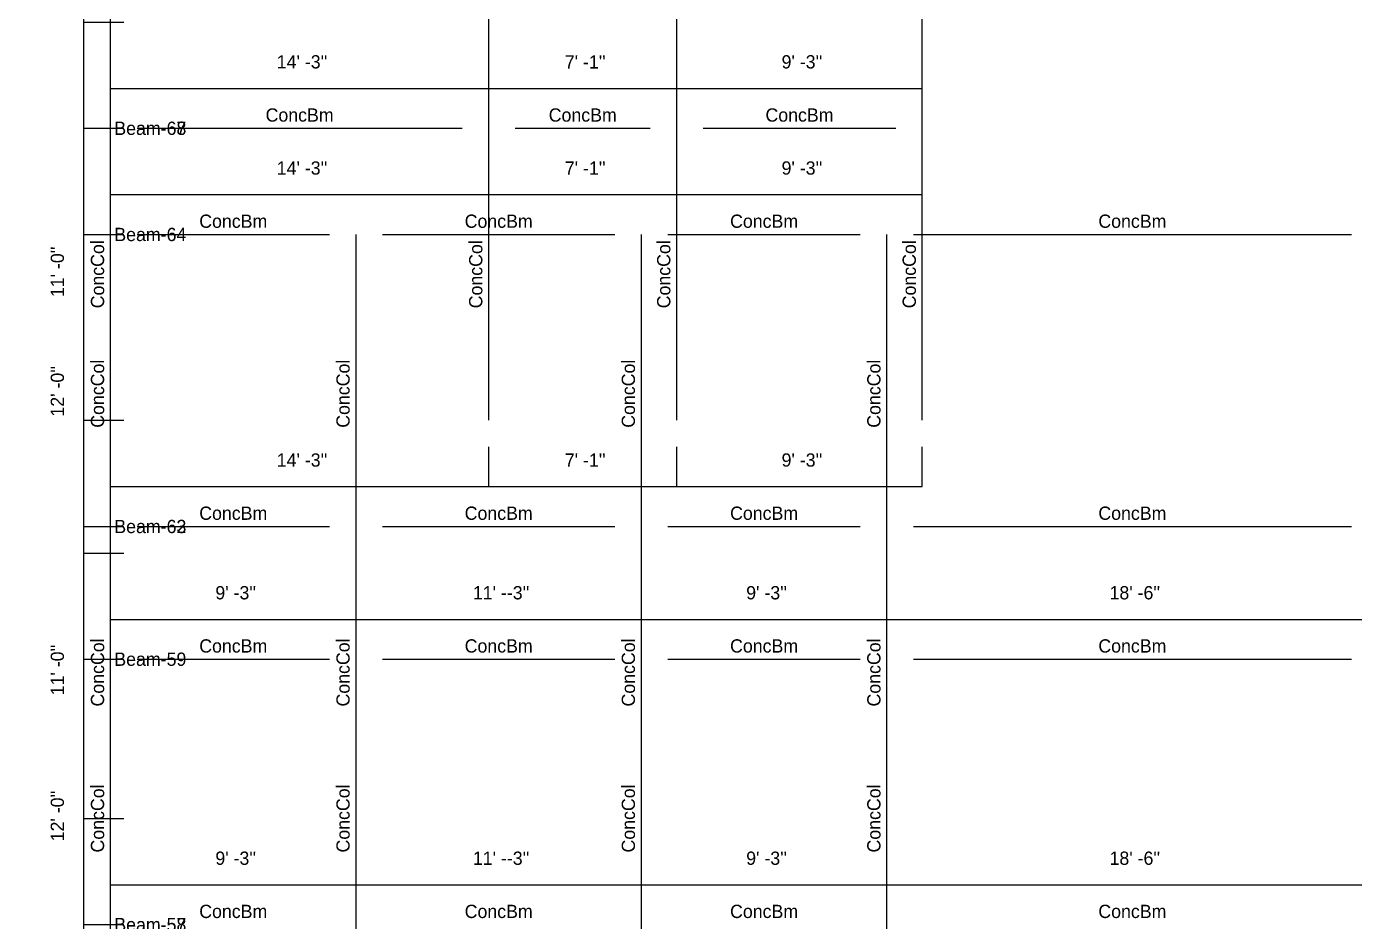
# Model space of a CAD drawing. Extents: x -38 to 2998, y -195 to 11529.
# Drawn here: x -38 to 562, y 1801 to 2206 of the extents above; entities that cross this region are included whole.
import ezdxf
from ezdxf.enums import TextEntityAlignment as Align

# ---------------------------------------------------------------- set-up
doc = ezdxf.new("R2010")
doc.units = 0
doc.header["$MEASUREMENT"] = 0
doc.layers.get('0').update_dxf_attribs({"linetype": 'CONTINUOUS'})
for name, color, linetype in [('CENTERLINES', 7, 'CONTINUOUS'), ('DIMENSIONS', 4, 'CONTINUOUS'), ('TEXT', 5, 'CONTINUOUS')]:
    doc.layers.add(name, color=color, linetype=linetype)
doc.dimstyles.get("Standard").update_dxf_attribs({"dimtxt": 0.18, "dimasz": 0.18, "dimexe": 0.18, "dimexo": 0.0625, "dimgap": 0.09, "dimtad": 0, "dimtih": 1, "dimtoh": 1, "dimdec": 4, "dimzin": 0, "dimtxsty": 'STANDARD', "dimcen": 0.09, "dimazin": 3, "dimtfac": 1, "dimtdec": 4, "dimtofl": 0, "dimtmove": 0, "dimatfit": 3, "dimtolj": 1, "dimtzin": 0})

# ---------------------------------------------------------------- blocks, each defined once
blk = doc.blocks.new('*D2075')
at = {"color": 1, "linetype": 'BYBLOCK'}
for points in [[(-8.29, 1916.29), (-7.23, 1915.23), (-16.77, 1924.77), (-15.71, 1923.71)], [(-8.29, 1772.29), (-7.23, 1771.23), (-16.77, 1780.77), (-15.71, 1779.71)]]:
    blk.add_solid(points, dxfattribs=at)
at = {"layer": 'DIMENSIONS', "color": 9, "linetype": 'BYBLOCK'}
for p, q in [((-12, 1920), (6, 1920)), ((-12, 1776), (6, 1776))]:
    blk.add_line(p, q, dxfattribs=at)
at = {"layer": 'DIMENSIONS', "color": 0, "linetype": 'BYBLOCK'}
blk.add_line((-12, 1776), (-12, 1920), dxfattribs=at)
at = {"layer": 'DIMENSIONS', "color": 0, "linetype": 'BYBLOCK', "insert": (-24, 1848), "char_height": 6, "attachment_point": 5, "rotation": 90}
blk.add_mtext("\\A1; 12' -0''", dxfattribs=at)
blk = doc.blocks.new('*D2076')
at = {"color": 1, "linetype": 'BYBLOCK'}
for points in [[(4.77, 1942.77), (3.71, 1941.71), (-3.71, 1934.29), (-4.77, 1933.23)], [(115.77, 1942.77), (114.71, 1941.71), (107.29, 1934.29), (106.23, 1933.23)]]:
    blk.add_solid(points, dxfattribs=at)
at = {"layer": 'DIMENSIONS', "color": 9, "linetype": 'BYBLOCK'}
for p, q in [((0, 1938), (0, 1956)), ((111, 1938), (111, 1956))]:
    blk.add_line(p, q, dxfattribs=at)
at = {"layer": 'DIMENSIONS', "color": 0, "linetype": 'BYBLOCK'}
blk.add_line((0, 1938), (111, 1938), dxfattribs=at)
at = {"layer": 'DIMENSIONS', "color": 0, "linetype": 'BYBLOCK', "insert": (55.5, 1950), "char_height": 6, "attachment_point": 5}
blk.add_mtext("\\A1; 9' -3''", dxfattribs=at)
blk = doc.blocks.new('*D2077')
at = {"color": 1, "linetype": 'BYBLOCK'}
for points in [[(115.77, 1942.77), (114.71, 1941.71), (107.29, 1934.29), (106.23, 1933.23)], [(244.77, 1942.77), (243.71, 1941.71), (236.29, 1934.29), (235.23, 1933.23)]]:
    blk.add_solid(points, dxfattribs=at)
at = {"layer": 'DIMENSIONS', "color": 9, "linetype": 'BYBLOCK'}
for p, q in [((111, 1938), (111, 1956)), ((240, 1938), (240, 1956))]:
    blk.add_line(p, q, dxfattribs=at)
at = {"layer": 'DIMENSIONS', "color": 0, "linetype": 'BYBLOCK'}
blk.add_line((111, 1938), (240, 1938), dxfattribs=at)
at = {"layer": 'DIMENSIONS', "color": 0, "linetype": 'BYBLOCK', "insert": (175.5, 1950), "char_height": 6, "attachment_point": 5}
blk.add_mtext("\\A1; 11' --3''", dxfattribs=at)
blk = doc.blocks.new('*D2078')
at = {"color": 1, "linetype": 'BYBLOCK'}
for points in [[(244.77, 1942.77), (243.71, 1941.71), (236.29, 1934.29), (235.23, 1933.23)], [(355.77, 1942.77), (354.71, 1941.71), (347.29, 1934.29), (346.23, 1933.23)]]:
    blk.add_solid(points, dxfattribs=at)
at = {"layer": 'DIMENSIONS', "color": 9, "linetype": 'BYBLOCK'}
for p, q in [((240, 1938), (240, 1956)), ((351, 1938), (351, 1956))]:
    blk.add_line(p, q, dxfattribs=at)
at = {"layer": 'DIMENSIONS', "color": 0, "linetype": 'BYBLOCK'}
blk.add_line((240, 1938), (351, 1938), dxfattribs=at)
at = {"layer": 'DIMENSIONS', "color": 0, "linetype": 'BYBLOCK', "insert": (295.5, 1950), "char_height": 6, "attachment_point": 5}
blk.add_mtext("\\A1; 9' -3''", dxfattribs=at)
blk = doc.blocks.new('*D2079')
at = {"color": 1, "linetype": 'BYBLOCK'}
for points in [[(355.77, 1942.77), (354.71, 1941.71), (347.29, 1934.29), (346.23, 1933.23)], [(577.77, 1942.77), (576.71, 1941.71), (569.29, 1934.29), (568.23, 1933.23)]]:
    blk.add_solid(points, dxfattribs=at)
at = {"layer": 'DIMENSIONS', "color": 9, "linetype": 'BYBLOCK'}
for p, q in [((351, 1938), (351, 1956)), ((573, 1938), (573, 1956))]:
    blk.add_line(p, q, dxfattribs=at)
at = {"layer": 'DIMENSIONS', "color": 0, "linetype": 'BYBLOCK'}
blk.add_line((351, 1938), (573, 1938), dxfattribs=at)
at = {"layer": 'DIMENSIONS', "color": 0, "linetype": 'BYBLOCK', "insert": (462, 1950), "char_height": 6, "attachment_point": 5}
blk.add_mtext("\\A1; 18' -6''", dxfattribs=at)
blk = doc.blocks.new('*D2091')
at = {"color": 1, "linetype": 'BYBLOCK'}
for points in [[(-8.29, 2108.29), (-7.23, 2107.23), (-16.77, 2116.77), (-15.71, 2115.71)], [(-8.29, 1964.29), (-7.23, 1963.23), (-16.77, 1972.77), (-15.71, 1971.71)]]:
    blk.add_solid(points, dxfattribs=at)
at = {"layer": 'DIMENSIONS', "color": 9, "linetype": 'BYBLOCK'}
for p, q in [((-12, 2112), (6, 2112)), ((-12, 1968), (6, 1968))]:
    blk.add_line(p, q, dxfattribs=at)
at = {"layer": 'DIMENSIONS', "color": 0, "linetype": 'BYBLOCK'}
blk.add_line((-12, 1968), (-12, 2112), dxfattribs=at)
at = {"layer": 'DIMENSIONS', "color": 0, "linetype": 'BYBLOCK', "insert": (-24, 2040), "char_height": 6, "attachment_point": 5, "rotation": 90}
blk.add_mtext("\\A1; 12' -0''", dxfattribs=at)
blk = doc.blocks.new('*D2092')
at = {"color": 1, "linetype": 'BYBLOCK'}
for points in [[(4.77, 2134.77), (3.71, 2133.71), (-3.71, 2126.29), (-4.77, 2125.23)], [(175.77, 2134.77), (174.71, 2133.71), (167.29, 2126.29), (166.23, 2125.23)]]:
    blk.add_solid(points, dxfattribs=at)
at = {"layer": 'DIMENSIONS', "color": 9, "linetype": 'BYBLOCK'}
for p, q in [((0, 2130), (0, 2148)), ((171, 2130), (171, 2148))]:
    blk.add_line(p, q, dxfattribs=at)
at = {"layer": 'DIMENSIONS', "color": 0, "linetype": 'BYBLOCK'}
blk.add_line((0, 2130), (171, 2130), dxfattribs=at)
at = {"layer": 'DIMENSIONS', "color": 0, "linetype": 'BYBLOCK', "insert": (85.5, 2142), "char_height": 6, "attachment_point": 5}
blk.add_mtext("\\A1; 14' -3''", dxfattribs=at)
blk = doc.blocks.new('*D2093')
at = {"color": 1, "linetype": 'BYBLOCK'}
for points in [[(175.77, 2134.77), (174.71, 2133.71), (167.29, 2126.29), (166.23, 2125.23)], [(260.77, 2134.77), (259.71, 2133.71), (252.28, 2126.29), (251.22, 2125.23)]]:
    blk.add_solid(points, dxfattribs=at)
at = {"layer": 'DIMENSIONS', "color": 9, "linetype": 'BYBLOCK'}
for p, q in [((171, 2130), (171, 2148)), ((256, 2130), (256, 2148))]:
    blk.add_line(p, q, dxfattribs=at)
at = {"layer": 'DIMENSIONS', "color": 0, "linetype": 'BYBLOCK'}
blk.add_line((171, 2130), (256, 2130), dxfattribs=at)
at = {"layer": 'DIMENSIONS', "color": 0, "linetype": 'BYBLOCK', "insert": (213.5, 2142), "char_height": 6, "attachment_point": 5}
blk.add_mtext("\\A1; 7' -1''", dxfattribs=at)
blk = doc.blocks.new('*D2094')
at = {"color": 1, "linetype": 'BYBLOCK'}
for points in [[(260.77, 2134.77), (259.71, 2133.71), (252.28, 2126.29), (251.22, 2125.23)], [(371.77, 2134.77), (370.71, 2133.71), (363.28, 2126.29), (362.22, 2125.23)]]:
    blk.add_solid(points, dxfattribs=at)
at = {"layer": 'DIMENSIONS', "color": 9, "linetype": 'BYBLOCK'}
for p, q in [((256, 2130), (256, 2148)), ((367, 2130), (367, 2148))]:
    blk.add_line(p, q, dxfattribs=at)
at = {"layer": 'DIMENSIONS', "color": 0, "linetype": 'BYBLOCK'}
blk.add_line((256, 2130), (367, 2130), dxfattribs=at)
at = {"layer": 'DIMENSIONS', "color": 0, "linetype": 'BYBLOCK', "insert": (311.5, 2142), "char_height": 6, "attachment_point": 5}
blk.add_mtext("\\A1; 9' -3''", dxfattribs=at)
blk = doc.blocks.new('*D2095')
at = {"color": 1, "linetype": 'BYBLOCK'}
for points in [[(-8.29, 2300.29), (-7.23, 2299.23), (-16.77, 2308.77), (-15.71, 2307.71)], [(-8.29, 2156.29), (-7.23, 2155.23), (-16.77, 2164.77), (-15.71, 2163.71)]]:
    blk.add_solid(points, dxfattribs=at)
at = {"layer": 'DIMENSIONS', "color": 9, "linetype": 'BYBLOCK'}
for p, q in [((-12, 2304), (6, 2304)), ((-12, 2160), (6, 2160))]:
    blk.add_line(p, q, dxfattribs=at)
at = {"layer": 'DIMENSIONS', "color": 0, "linetype": 'BYBLOCK'}
blk.add_line((-12, 2160), (-12, 2304), dxfattribs=at)
at = {"layer": 'DIMENSIONS', "color": 0, "linetype": 'BYBLOCK', "insert": (-24, 2232), "char_height": 6, "attachment_point": 5, "rotation": 90}
blk.add_mtext("\\A1; 12' -0''", dxfattribs=at)
blk = doc.blocks.new('*D2545')
at = {"color": 1, "linetype": 'BYBLOCK'}
for points in [[(-8.29, 1796.29), (-7.23, 1795.23), (-16.77, 1804.77), (-15.71, 1803.71)], [(-8.29, 1664.29), (-7.23, 1663.23), (-16.77, 1672.77), (-15.71, 1671.71)]]:
    blk.add_solid(points, dxfattribs=at)
at = {"layer": 'DIMENSIONS', "color": 9, "linetype": 'BYBLOCK'}
for p, q in [((-12, 1800), (6, 1800)), ((-12, 1668), (6, 1668))]:
    blk.add_line(p, q, dxfattribs=at)
at = {"layer": 'DIMENSIONS', "color": 0, "linetype": 'BYBLOCK'}
blk.add_line((-12, 1668), (-12, 1800), dxfattribs=at)
at = {"layer": 'DIMENSIONS', "color": 0, "linetype": 'BYBLOCK', "insert": (-24, 1734), "char_height": 6, "attachment_point": 5, "rotation": 90}
blk.add_mtext("\\A1; 11' -0''", dxfattribs=at)
blk = doc.blocks.new('*D2546')
at = {"color": 1, "linetype": 'BYBLOCK'}
for points in [[(4.77, 1822.77), (3.71, 1821.71), (-3.71, 1814.29), (-4.77, 1813.23)], [(115.77, 1822.77), (114.71, 1821.71), (107.29, 1814.29), (106.23, 1813.23)]]:
    blk.add_solid(points, dxfattribs=at)
at = {"layer": 'DIMENSIONS', "color": 9, "linetype": 'BYBLOCK'}
for p, q in [((0, 1818), (0, 1836)), ((111, 1818), (111, 1836))]:
    blk.add_line(p, q, dxfattribs=at)
at = {"layer": 'DIMENSIONS', "color": 0, "linetype": 'BYBLOCK'}
blk.add_line((0, 1818), (111, 1818), dxfattribs=at)
at = {"layer": 'DIMENSIONS', "color": 0, "linetype": 'BYBLOCK', "insert": (55.5, 1830), "char_height": 6, "attachment_point": 5}
blk.add_mtext("\\A1; 9' -3''", dxfattribs=at)
blk = doc.blocks.new('*D2547')
at = {"color": 1, "linetype": 'BYBLOCK'}
for points in [[(115.77, 1822.77), (114.71, 1821.71), (107.29, 1814.29), (106.23, 1813.23)], [(244.77, 1822.77), (243.71, 1821.71), (236.29, 1814.29), (235.23, 1813.23)]]:
    blk.add_solid(points, dxfattribs=at)
at = {"layer": 'DIMENSIONS', "color": 9, "linetype": 'BYBLOCK'}
for p, q in [((111, 1818), (111, 1836)), ((240, 1818), (240, 1836))]:
    blk.add_line(p, q, dxfattribs=at)
at = {"layer": 'DIMENSIONS', "color": 0, "linetype": 'BYBLOCK'}
blk.add_line((111, 1818), (240, 1818), dxfattribs=at)
at = {"layer": 'DIMENSIONS', "color": 0, "linetype": 'BYBLOCK', "insert": (175.5, 1830), "char_height": 6, "attachment_point": 5}
blk.add_mtext("\\A1; 11' --3''", dxfattribs=at)
blk = doc.blocks.new('*D2548')
at = {"color": 1, "linetype": 'BYBLOCK'}
for points in [[(244.77, 1822.77), (243.71, 1821.71), (236.29, 1814.29), (235.23, 1813.23)], [(355.77, 1822.77), (354.71, 1821.71), (347.29, 1814.29), (346.23, 1813.23)]]:
    blk.add_solid(points, dxfattribs=at)
at = {"layer": 'DIMENSIONS', "color": 9, "linetype": 'BYBLOCK'}
for p, q in [((240, 1818), (240, 1836)), ((351, 1818), (351, 1836))]:
    blk.add_line(p, q, dxfattribs=at)
at = {"layer": 'DIMENSIONS', "color": 0, "linetype": 'BYBLOCK'}
blk.add_line((240, 1818), (351, 1818), dxfattribs=at)
at = {"layer": 'DIMENSIONS', "color": 0, "linetype": 'BYBLOCK', "insert": (295.5, 1830), "char_height": 6, "attachment_point": 5}
blk.add_mtext("\\A1; 9' -3''", dxfattribs=at)
blk = doc.blocks.new('*D2549')
at = {"color": 1, "linetype": 'BYBLOCK'}
for points in [[(355.77, 1822.77), (354.71, 1821.71), (347.29, 1814.29), (346.23, 1813.23)], [(577.77, 1822.77), (576.71, 1821.71), (569.29, 1814.29), (568.23, 1813.23)]]:
    blk.add_solid(points, dxfattribs=at)
at = {"layer": 'DIMENSIONS', "color": 9, "linetype": 'BYBLOCK'}
for p, q in [((351, 1818), (351, 1836)), ((573, 1818), (573, 1836))]:
    blk.add_line(p, q, dxfattribs=at)
at = {"layer": 'DIMENSIONS', "color": 0, "linetype": 'BYBLOCK'}
blk.add_line((351, 1818), (573, 1818), dxfattribs=at)
at = {"layer": 'DIMENSIONS', "color": 0, "linetype": 'BYBLOCK', "insert": (462, 1830), "char_height": 6, "attachment_point": 5}
blk.add_mtext("\\A1; 18' -6''", dxfattribs=at)
blk = doc.blocks.new('*D2561')
at = {"color": 1, "linetype": 'BYBLOCK'}
for points in [[(-8.29, 1976.29), (-7.23, 1975.23), (-16.77, 1984.77), (-15.71, 1983.71)], [(-8.29, 1844.29), (-7.23, 1843.23), (-16.77, 1852.77), (-15.71, 1851.71)]]:
    blk.add_solid(points, dxfattribs=at)
at = {"layer": 'DIMENSIONS', "color": 9, "linetype": 'BYBLOCK'}
for p, q in [((-12, 1980), (6, 1980)), ((-12, 1848), (6, 1848))]:
    blk.add_line(p, q, dxfattribs=at)
at = {"layer": 'DIMENSIONS', "color": 0, "linetype": 'BYBLOCK'}
blk.add_line((-12, 1848), (-12, 1980), dxfattribs=at)
at = {"layer": 'DIMENSIONS', "color": 0, "linetype": 'BYBLOCK', "insert": (-24, 1914), "char_height": 6, "attachment_point": 5, "rotation": 90}
blk.add_mtext("\\A1; 11' -0''", dxfattribs=at)
blk = doc.blocks.new('*D2562')
at = {"color": 1, "linetype": 'BYBLOCK'}
for points in [[(4.77, 2002.77), (3.71, 2001.71), (-3.71, 1994.29), (-4.77, 1993.23)], [(175.77, 2002.77), (174.71, 2001.71), (167.29, 1994.29), (166.23, 1993.23)]]:
    blk.add_solid(points, dxfattribs=at)
at = {"layer": 'DIMENSIONS', "color": 9, "linetype": 'BYBLOCK'}
for p, q in [((0, 1998), (0, 2016)), ((171, 1998), (171, 2016))]:
    blk.add_line(p, q, dxfattribs=at)
at = {"layer": 'DIMENSIONS', "color": 0, "linetype": 'BYBLOCK'}
blk.add_line((0, 1998), (171, 1998), dxfattribs=at)
at = {"layer": 'DIMENSIONS', "color": 0, "linetype": 'BYBLOCK', "insert": (85.5, 2010), "char_height": 6, "attachment_point": 5}
blk.add_mtext("\\A1; 14' -3''", dxfattribs=at)
blk = doc.blocks.new('*D2563')
at = {"color": 1, "linetype": 'BYBLOCK'}
for points in [[(175.77, 2002.77), (174.71, 2001.71), (167.29, 1994.29), (166.23, 1993.23)], [(260.77, 2002.77), (259.71, 2001.71), (252.28, 1994.29), (251.22, 1993.23)]]:
    blk.add_solid(points, dxfattribs=at)
at = {"layer": 'DIMENSIONS', "color": 9, "linetype": 'BYBLOCK'}
for p, q in [((171, 1998), (171, 2016)), ((256, 1998), (256, 2016))]:
    blk.add_line(p, q, dxfattribs=at)
at = {"layer": 'DIMENSIONS', "color": 0, "linetype": 'BYBLOCK'}
blk.add_line((171, 1998), (256, 1998), dxfattribs=at)
at = {"layer": 'DIMENSIONS', "color": 0, "linetype": 'BYBLOCK', "insert": (213.5, 2010), "char_height": 6, "attachment_point": 5}
blk.add_mtext("\\A1; 7' -1''", dxfattribs=at)
blk = doc.blocks.new('*D2564')
at = {"color": 1, "linetype": 'BYBLOCK'}
for points in [[(260.77, 2002.77), (259.71, 2001.71), (252.28, 1994.29), (251.22, 1993.23)], [(371.77, 2002.77), (370.71, 2001.71), (363.28, 1994.29), (362.22, 1993.23)]]:
    blk.add_solid(points, dxfattribs=at)
at = {"layer": 'DIMENSIONS', "color": 9, "linetype": 'BYBLOCK'}
for p, q in [((256, 1998), (256, 2016)), ((367, 1998), (367, 2016))]:
    blk.add_line(p, q, dxfattribs=at)
at = {"layer": 'DIMENSIONS', "color": 0, "linetype": 'BYBLOCK'}
blk.add_line((256, 1998), (367, 1998), dxfattribs=at)
at = {"layer": 'DIMENSIONS', "color": 0, "linetype": 'BYBLOCK', "insert": (311.5, 2010), "char_height": 6, "attachment_point": 5}
blk.add_mtext("\\A1; 9' -3''", dxfattribs=at)
blk = doc.blocks.new('*D2565')
at = {"color": 1, "linetype": 'BYBLOCK'}
for points in [[(-8.29, 2156.29), (-7.23, 2155.23), (-16.77, 2164.77), (-15.71, 2163.71)], [(-8.29, 2024.29), (-7.23, 2023.23), (-16.77, 2032.77), (-15.71, 2031.71)]]:
    blk.add_solid(points, dxfattribs=at)
at = {"layer": 'DIMENSIONS', "color": 9, "linetype": 'BYBLOCK'}
for p, q in [((-12, 2160), (6, 2160)), ((-12, 2028), (6, 2028))]:
    blk.add_line(p, q, dxfattribs=at)
at = {"layer": 'DIMENSIONS', "color": 0, "linetype": 'BYBLOCK'}
blk.add_line((-12, 2028), (-12, 2160), dxfattribs=at)
at = {"layer": 'DIMENSIONS', "color": 0, "linetype": 'BYBLOCK', "insert": (-24, 2094), "char_height": 6, "attachment_point": 5, "rotation": 90}
blk.add_mtext("\\A1; 11' -0''", dxfattribs=at)
blk = doc.blocks.new('*D2566')
at = {"color": 1, "linetype": 'BYBLOCK'}
for points in [[(4.77, 2182.77), (3.71, 2181.71), (-3.71, 2174.29), (-4.77, 2173.23)], [(175.77, 2182.77), (174.71, 2181.71), (167.29, 2174.29), (166.23, 2173.23)]]:
    blk.add_solid(points, dxfattribs=at)
at = {"layer": 'DIMENSIONS', "color": 9, "linetype": 'BYBLOCK'}
for p, q in [((0, 2178), (0, 2196)), ((171, 2178), (171, 2196))]:
    blk.add_line(p, q, dxfattribs=at)
at = {"layer": 'DIMENSIONS', "color": 0, "linetype": 'BYBLOCK'}
blk.add_line((0, 2178), (171, 2178), dxfattribs=at)
at = {"layer": 'DIMENSIONS', "color": 0, "linetype": 'BYBLOCK', "insert": (85.5, 2190), "char_height": 6, "attachment_point": 5}
blk.add_mtext("\\A1; 14' -3''", dxfattribs=at)
blk = doc.blocks.new('*D2567')
at = {"color": 1, "linetype": 'BYBLOCK'}
for points in [[(175.77, 2182.77), (174.71, 2181.71), (167.29, 2174.29), (166.23, 2173.23)], [(260.77, 2182.77), (259.71, 2181.71), (252.28, 2174.29), (251.22, 2173.23)]]:
    blk.add_solid(points, dxfattribs=at)
at = {"layer": 'DIMENSIONS', "color": 9, "linetype": 'BYBLOCK'}
for p, q in [((171, 2178), (171, 2196)), ((256, 2178), (256, 2196))]:
    blk.add_line(p, q, dxfattribs=at)
at = {"layer": 'DIMENSIONS', "color": 0, "linetype": 'BYBLOCK'}
blk.add_line((171, 2178), (256, 2178), dxfattribs=at)
at = {"layer": 'DIMENSIONS', "color": 0, "linetype": 'BYBLOCK', "insert": (213.5, 2190), "char_height": 6, "attachment_point": 5}
blk.add_mtext("\\A1; 7' -1''", dxfattribs=at)
blk = doc.blocks.new('*D2568')
at = {"color": 1, "linetype": 'BYBLOCK'}
for points in [[(260.77, 2182.77), (259.71, 2181.71), (252.28, 2174.29), (251.22, 2173.23)], [(371.77, 2182.77), (370.71, 2181.71), (363.28, 2174.29), (362.22, 2173.23)]]:
    blk.add_solid(points, dxfattribs=at)
at = {"layer": 'DIMENSIONS', "color": 9, "linetype": 'BYBLOCK'}
for p, q in [((256, 2178), (256, 2196)), ((367, 2178), (367, 2196))]:
    blk.add_line(p, q, dxfattribs=at)
at = {"layer": 'DIMENSIONS', "color": 0, "linetype": 'BYBLOCK'}
blk.add_line((256, 2178), (367, 2178), dxfattribs=at)
at = {"layer": 'DIMENSIONS', "color": 0, "linetype": 'BYBLOCK', "insert": (311.5, 2190), "char_height": 6, "attachment_point": 5}
blk.add_mtext("\\A1; 9' -3''", dxfattribs=at)
blk = doc.blocks.new('*D2569')
at = {"color": 1, "linetype": 'BYBLOCK'}
for points in [[(-8.29, 2336.29), (-7.23, 2335.23), (-16.77, 2344.77), (-15.71, 2343.71)], [(-8.29, 2204.29), (-7.23, 2203.23), (-16.77, 2212.77), (-15.71, 2211.71)]]:
    blk.add_solid(points, dxfattribs=at)
at = {"layer": 'DIMENSIONS', "color": 9, "linetype": 'BYBLOCK'}
for p, q in [((-12, 2340), (6, 2340)), ((-12, 2208), (6, 2208))]:
    blk.add_line(p, q, dxfattribs=at)
at = {"layer": 'DIMENSIONS', "color": 0, "linetype": 'BYBLOCK'}
blk.add_line((-12, 2208), (-12, 2340), dxfattribs=at)
at = {"layer": 'DIMENSIONS', "color": 0, "linetype": 'BYBLOCK', "insert": (-24, 2274), "char_height": 6, "attachment_point": 5, "rotation": 90}
blk.add_mtext("\\A1; 11' -0''", dxfattribs=at)
blk = doc.blocks.new('*D3015')
at = {"color": 1, "linetype": 'BYBLOCK'}
for points in [[(-8.29, 1796.29), (-7.23, 1795.23), (-16.77, 1804.77), (-15.71, 1803.71)], [(-8.29, 1664.29), (-7.23, 1663.23), (-16.77, 1672.77), (-15.71, 1671.71)]]:
    blk.add_solid(points, dxfattribs=at)
at = {"layer": 'DIMENSIONS', "color": 9, "linetype": 'BYBLOCK'}
for p, q in [((-12, 1800), (6, 1800)), ((-12, 1668), (6, 1668))]:
    blk.add_line(p, q, dxfattribs=at)
at = {"layer": 'DIMENSIONS', "color": 0, "linetype": 'BYBLOCK'}
blk.add_line((-12, 1668), (-12, 1800), dxfattribs=at)
at = {"layer": 'DIMENSIONS', "color": 0, "linetype": 'BYBLOCK', "insert": (-24, 1734), "char_height": 6, "attachment_point": 5, "rotation": 90}
blk.add_mtext("\\A1; 11' -0''", dxfattribs=at)
blk = doc.blocks.new('*D3016')
at = {"color": 1, "linetype": 'BYBLOCK'}
for points in [[(4.77, 1822.77), (3.71, 1821.71), (-3.71, 1814.29), (-4.77, 1813.23)], [(115.77, 1822.77), (114.71, 1821.71), (107.29, 1814.29), (106.23, 1813.23)]]:
    blk.add_solid(points, dxfattribs=at)
at = {"layer": 'DIMENSIONS', "color": 9, "linetype": 'BYBLOCK'}
for p, q in [((0, 1818), (0, 1836)), ((111, 1818), (111, 1836))]:
    blk.add_line(p, q, dxfattribs=at)
at = {"layer": 'DIMENSIONS', "color": 0, "linetype": 'BYBLOCK'}
blk.add_line((0, 1818), (111, 1818), dxfattribs=at)
at = {"layer": 'DIMENSIONS', "color": 0, "linetype": 'BYBLOCK', "insert": (55.5, 1830), "char_height": 6, "attachment_point": 5}
blk.add_mtext("\\A1; 9' -3''", dxfattribs=at)
blk = doc.blocks.new('*D3017')
at = {"color": 1, "linetype": 'BYBLOCK'}
for points in [[(115.77, 1822.77), (114.71, 1821.71), (107.29, 1814.29), (106.23, 1813.23)], [(244.77, 1822.77), (243.71, 1821.71), (236.29, 1814.29), (235.23, 1813.23)]]:
    blk.add_solid(points, dxfattribs=at)
at = {"layer": 'DIMENSIONS', "color": 9, "linetype": 'BYBLOCK'}
for p, q in [((111, 1818), (111, 1836)), ((240, 1818), (240, 1836))]:
    blk.add_line(p, q, dxfattribs=at)
at = {"layer": 'DIMENSIONS', "color": 0, "linetype": 'BYBLOCK'}
blk.add_line((111, 1818), (240, 1818), dxfattribs=at)
at = {"layer": 'DIMENSIONS', "color": 0, "linetype": 'BYBLOCK', "insert": (175.5, 1830), "char_height": 6, "attachment_point": 5}
blk.add_mtext("\\A1; 11' --3''", dxfattribs=at)
blk = doc.blocks.new('*D3018')
at = {"color": 1, "linetype": 'BYBLOCK'}
for points in [[(244.77, 1822.77), (243.71, 1821.71), (236.29, 1814.29), (235.23, 1813.23)], [(355.77, 1822.77), (354.71, 1821.71), (347.29, 1814.29), (346.23, 1813.23)]]:
    blk.add_solid(points, dxfattribs=at)
at = {"layer": 'DIMENSIONS', "color": 9, "linetype": 'BYBLOCK'}
for p, q in [((240, 1818), (240, 1836)), ((351, 1818), (351, 1836))]:
    blk.add_line(p, q, dxfattribs=at)
at = {"layer": 'DIMENSIONS', "color": 0, "linetype": 'BYBLOCK'}
blk.add_line((240, 1818), (351, 1818), dxfattribs=at)
at = {"layer": 'DIMENSIONS', "color": 0, "linetype": 'BYBLOCK', "insert": (295.5, 1830), "char_height": 6, "attachment_point": 5}
blk.add_mtext("\\A1; 9' -3''", dxfattribs=at)
blk = doc.blocks.new('*D3019')
at = {"color": 1, "linetype": 'BYBLOCK'}
for points in [[(355.77, 1822.77), (354.71, 1821.71), (347.29, 1814.29), (346.23, 1813.23)], [(577.77, 1822.77), (576.71, 1821.71), (569.29, 1814.29), (568.23, 1813.23)]]:
    blk.add_solid(points, dxfattribs=at)
at = {"layer": 'DIMENSIONS', "color": 9, "linetype": 'BYBLOCK'}
for p, q in [((351, 1818), (351, 1836)), ((573, 1818), (573, 1836))]:
    blk.add_line(p, q, dxfattribs=at)
at = {"layer": 'DIMENSIONS', "color": 0, "linetype": 'BYBLOCK'}
blk.add_line((351, 1818), (573, 1818), dxfattribs=at)
at = {"layer": 'DIMENSIONS', "color": 0, "linetype": 'BYBLOCK', "insert": (462, 1830), "char_height": 6, "attachment_point": 5}
blk.add_mtext("\\A1; 18' -6''", dxfattribs=at)
blk = doc.blocks.new('*D3031')
at = {"color": 1, "linetype": 'BYBLOCK'}
for points in [[(-8.29, 1976.29), (-7.23, 1975.23), (-16.77, 1984.77), (-15.71, 1983.71)], [(-8.29, 1844.29), (-7.23, 1843.23), (-16.77, 1852.77), (-15.71, 1851.71)]]:
    blk.add_solid(points, dxfattribs=at)
at = {"layer": 'DIMENSIONS', "color": 9, "linetype": 'BYBLOCK'}
for p, q in [((-12, 1980), (6, 1980)), ((-12, 1848), (6, 1848))]:
    blk.add_line(p, q, dxfattribs=at)
at = {"layer": 'DIMENSIONS', "color": 0, "linetype": 'BYBLOCK'}
blk.add_line((-12, 1848), (-12, 1980), dxfattribs=at)
at = {"layer": 'DIMENSIONS', "color": 0, "linetype": 'BYBLOCK', "insert": (-24, 1914), "char_height": 6, "attachment_point": 5, "rotation": 90}
blk.add_mtext("\\A1; 11' -0''", dxfattribs=at)
blk = doc.blocks.new('*D3032')
at = {"color": 1, "linetype": 'BYBLOCK'}
for points in [[(4.77, 2002.77), (3.71, 2001.71), (-3.71, 1994.29), (-4.77, 1993.23)], [(175.77, 2002.77), (174.71, 2001.71), (167.29, 1994.29), (166.23, 1993.23)]]:
    blk.add_solid(points, dxfattribs=at)
at = {"layer": 'DIMENSIONS', "color": 9, "linetype": 'BYBLOCK'}
for p, q in [((0, 1998), (0, 2016)), ((171, 1998), (171, 2016))]:
    blk.add_line(p, q, dxfattribs=at)
at = {"layer": 'DIMENSIONS', "color": 0, "linetype": 'BYBLOCK'}
blk.add_line((0, 1998), (171, 1998), dxfattribs=at)
at = {"layer": 'DIMENSIONS', "color": 0, "linetype": 'BYBLOCK', "insert": (85.5, 2010), "char_height": 6, "attachment_point": 5}
blk.add_mtext("\\A1; 14' -3''", dxfattribs=at)
blk = doc.blocks.new('*D3033')
at = {"color": 1, "linetype": 'BYBLOCK'}
for points in [[(175.77, 2002.77), (174.71, 2001.71), (167.29, 1994.29), (166.23, 1993.23)], [(260.77, 2002.77), (259.71, 2001.71), (252.28, 1994.29), (251.22, 1993.23)]]:
    blk.add_solid(points, dxfattribs=at)
at = {"layer": 'DIMENSIONS', "color": 9, "linetype": 'BYBLOCK'}
for p, q in [((171, 1998), (171, 2016)), ((256, 1998), (256, 2016))]:
    blk.add_line(p, q, dxfattribs=at)
at = {"layer": 'DIMENSIONS', "color": 0, "linetype": 'BYBLOCK'}
blk.add_line((171, 1998), (256, 1998), dxfattribs=at)
at = {"layer": 'DIMENSIONS', "color": 0, "linetype": 'BYBLOCK', "insert": (213.5, 2010), "char_height": 6, "attachment_point": 5}
blk.add_mtext("\\A1; 7' -1''", dxfattribs=at)
blk = doc.blocks.new('*D3034')
at = {"color": 1, "linetype": 'BYBLOCK'}
for points in [[(260.77, 2002.77), (259.71, 2001.71), (252.28, 1994.29), (251.22, 1993.23)], [(371.77, 2002.77), (370.71, 2001.71), (363.28, 1994.29), (362.22, 1993.23)]]:
    blk.add_solid(points, dxfattribs=at)
at = {"layer": 'DIMENSIONS', "color": 9, "linetype": 'BYBLOCK'}
for p, q in [((256, 1998), (256, 2016)), ((367, 1998), (367, 2016))]:
    blk.add_line(p, q, dxfattribs=at)
at = {"layer": 'DIMENSIONS', "color": 0, "linetype": 'BYBLOCK'}
blk.add_line((256, 1998), (367, 1998), dxfattribs=at)
at = {"layer": 'DIMENSIONS', "color": 0, "linetype": 'BYBLOCK', "insert": (311.5, 2010), "char_height": 6, "attachment_point": 5}
blk.add_mtext("\\A1; 9' -3''", dxfattribs=at)
blk = doc.blocks.new('*D3035')
at = {"color": 1, "linetype": 'BYBLOCK'}
for points in [[(-8.29, 2156.29), (-7.23, 2155.23), (-16.77, 2164.77), (-15.71, 2163.71)], [(-8.29, 2024.29), (-7.23, 2023.23), (-16.77, 2032.77), (-15.71, 2031.71)]]:
    blk.add_solid(points, dxfattribs=at)
at = {"layer": 'DIMENSIONS', "color": 9, "linetype": 'BYBLOCK'}
for p, q in [((-12, 2160), (6, 2160)), ((-12, 2028), (6, 2028))]:
    blk.add_line(p, q, dxfattribs=at)
at = {"layer": 'DIMENSIONS', "color": 0, "linetype": 'BYBLOCK'}
blk.add_line((-12, 2028), (-12, 2160), dxfattribs=at)
at = {"layer": 'DIMENSIONS', "color": 0, "linetype": 'BYBLOCK', "insert": (-24, 2094), "char_height": 6, "attachment_point": 5, "rotation": 90}
blk.add_mtext("\\A1; 11' -0''", dxfattribs=at)
blk = doc.blocks.new('*D3036')
at = {"color": 1, "linetype": 'BYBLOCK'}
for points in [[(4.77, 2182.77), (3.71, 2181.71), (-3.71, 2174.29), (-4.77, 2173.23)], [(175.77, 2182.77), (174.71, 2181.71), (167.29, 2174.29), (166.23, 2173.23)]]:
    blk.add_solid(points, dxfattribs=at)
at = {"layer": 'DIMENSIONS', "color": 9, "linetype": 'BYBLOCK'}
for p, q in [((0, 2178), (0, 2196)), ((171, 2178), (171, 2196))]:
    blk.add_line(p, q, dxfattribs=at)
at = {"layer": 'DIMENSIONS', "color": 0, "linetype": 'BYBLOCK'}
blk.add_line((0, 2178), (171, 2178), dxfattribs=at)
at = {"layer": 'DIMENSIONS', "color": 0, "linetype": 'BYBLOCK', "insert": (85.5, 2190), "char_height": 6, "attachment_point": 5}
blk.add_mtext("\\A1; 14' -3''", dxfattribs=at)
blk = doc.blocks.new('*D3037')
at = {"color": 1, "linetype": 'BYBLOCK'}
for points in [[(175.77, 2182.77), (174.71, 2181.71), (167.29, 2174.29), (166.23, 2173.23)], [(260.77, 2182.77), (259.71, 2181.71), (252.28, 2174.29), (251.22, 2173.23)]]:
    blk.add_solid(points, dxfattribs=at)
at = {"layer": 'DIMENSIONS', "color": 9, "linetype": 'BYBLOCK'}
for p, q in [((171, 2178), (171, 2196)), ((256, 2178), (256, 2196))]:
    blk.add_line(p, q, dxfattribs=at)
at = {"layer": 'DIMENSIONS', "color": 0, "linetype": 'BYBLOCK'}
blk.add_line((171, 2178), (256, 2178), dxfattribs=at)
at = {"layer": 'DIMENSIONS', "color": 0, "linetype": 'BYBLOCK', "insert": (213.5, 2190), "char_height": 6, "attachment_point": 5}
blk.add_mtext("\\A1; 7' -1''", dxfattribs=at)
blk = doc.blocks.new('*D3038')
at = {"color": 1, "linetype": 'BYBLOCK'}
for points in [[(260.77, 2182.77), (259.71, 2181.71), (252.28, 2174.29), (251.22, 2173.23)], [(371.77, 2182.77), (370.71, 2181.71), (363.28, 2174.29), (362.22, 2173.23)]]:
    blk.add_solid(points, dxfattribs=at)
at = {"layer": 'DIMENSIONS', "color": 9, "linetype": 'BYBLOCK'}
for p, q in [((256, 2178), (256, 2196)), ((367, 2178), (367, 2196))]:
    blk.add_line(p, q, dxfattribs=at)
at = {"layer": 'DIMENSIONS', "color": 0, "linetype": 'BYBLOCK'}
blk.add_line((256, 2178), (367, 2178), dxfattribs=at)
at = {"layer": 'DIMENSIONS', "color": 0, "linetype": 'BYBLOCK', "insert": (311.5, 2190), "char_height": 6, "attachment_point": 5}
blk.add_mtext("\\A1; 9' -3''", dxfattribs=at)
blk = doc.blocks.new('*D3039')
at = {"color": 1, "linetype": 'BYBLOCK'}
for points in [[(-8.29, 2336.29), (-7.23, 2335.23), (-16.77, 2344.77), (-15.71, 2343.71)], [(-8.29, 2204.29), (-7.23, 2203.23), (-16.77, 2212.77), (-15.71, 2211.71)]]:
    blk.add_solid(points, dxfattribs=at)
at = {"layer": 'DIMENSIONS', "color": 9, "linetype": 'BYBLOCK'}
for p, q in [((-12, 2340), (6, 2340)), ((-12, 2208), (6, 2208))]:
    blk.add_line(p, q, dxfattribs=at)
at = {"layer": 'DIMENSIONS', "color": 0, "linetype": 'BYBLOCK'}
blk.add_line((-12, 2208), (-12, 2340), dxfattribs=at)
at = {"layer": 'DIMENSIONS', "color": 0, "linetype": 'BYBLOCK', "insert": (-24, 2274), "char_height": 6, "attachment_point": 5, "rotation": 90}
blk.add_mtext("\\A1; 11' -0''", dxfattribs=at)

msp = doc.modelspace()

# ---------------------------------------------------------------- linework, layer by layer
at = {"layer": 'CENTERLINES', "color": 0, "linetype": 'CONTINUOUS'}
for p, q in [((0, 2160), (0, 2304)), ((171, 2160), (171, 2304)), ((255.996, 2160), (255.996, 2304)), ((366.996, 2160), (366.996, 2304)), ((0, 2028), (0, 2160)), ((0, 2028), (0, 2160)), ((12, 2160), (159, 2160)), ((12, 2160), (159, 2160)), ((171, 2028), (171, 2160)), ((171, 2028), (171, 2160)), ((183, 2160), (243.996, 2160)), ((183, 2160), (243.996, 2160)), ((255.996, 2028), (255.996, 2160)), ((255.996, 2028), (255.996, 2160)), ((267.996, 2160), (354.996, 2160)), ((267.996, 2160), (354.996, 2160)), ((366.996, 2028), (366.996, 2160)), ((366.996, 2028), (366.996, 2160)), ((0, 1968), (0, 2112)), ((12, 2112), (99, 2112)), ((111, 1968), (111, 2112)), ((123, 2112), (228, 2112)), ((240, 1968), (240, 2112)), ((252, 2112), (339, 2112)), ((351, 1968), (351, 2112)), ((363, 2112), (561, 2112)), ((0, 1848), (0, 1980)), ((0, 1848), (0, 1980)), ((12, 1980), (99, 1980)), ((12, 1980), (99, 1980)), ((111, 1848), (111, 1980)), ((111, 1848), (111, 1980)), ((123, 1980), (228, 1980)), ((123, 1980), (228, 1980)), ((240, 1848), (240, 1980)), ((240, 1848), (240, 1980)), ((252, 1980), (339, 1980)), ((252, 1980), (339, 1980)), ((351, 1848), (351, 1980)), ((351, 1848), (351, 1980)), ((363, 1980), (561, 1980)), ((363, 1980), (561, 1980)), ((0, 1776), (0, 1920)), ((12, 1920), (99, 1920)), ((111, 1776), (111, 1920)), ((123, 1920), (228, 1920)), ((240, 1776), (240, 1920)), ((252, 1920), (339, 1920)), ((351, 1776), (351, 1920)), ((363, 1920), (561, 1920))]:
    msp.add_line(p, q, dxfattribs=at)

# ---------------------------------------------------------------- texts
at = {"layer": 'TEXT', "color": 0}
for s, p in [('ConcBm', (85.5, 2166)), ('ConcBm', (85.5, 2166)), ('ConcBm', (213.498, 2166)), ('ConcBm', (213.498, 2166)), ('ConcBm', (311.496, 2166)), ('ConcBm', (311.496, 2166)), ('Beam-68', (18, 2160)), ('Beam-67', (18, 2160)), ('ConcBm', (55.5, 2118)), ('ConcBm', (175.5, 2118)), ('ConcBm', (295.5, 2118)), ('ConcBm', (462, 2118)), ('Beam-64', (18, 2112)), ('ConcBm', (55.5, 1986)), ('ConcBm', (55.5, 1986)), ('ConcBm', (175.5, 1986)), ('ConcBm', (175.5, 1986)), ('ConcBm', (295.5, 1986)), ('ConcBm', (295.5, 1986)), ('ConcBm', (462, 1986)), ('ConcBm', (462, 1986)), ('Beam-63', (18, 1980)), ('Beam-62', (18, 1980)), ('ConcBm', (55.5, 1926)), ('ConcBm', (175.5, 1926)), ('ConcBm', (295.5, 1926)), ('ConcBm', (462, 1926)), ('Beam-59', (18, 1920)), ('ConcBm', (55.5, 1806)), ('ConcBm', (55.5, 1806)), ('ConcBm', (175.5, 1806)), ('ConcBm', (175.5, 1806)), ('ConcBm', (295.5, 1806)), ('ConcBm', (295.5, 1806)), ('ConcBm', (462, 1806)), ('ConcBm', (462, 1806)), ('Beam-58', (18, 1800)), ('Beam-57', (18, 1800))]:
    msp.add_text(s, height=6, dxfattribs=at).set_placement(p, align=Align.MIDDLE)
for p in [(-6, 2094), (-6, 2094), (165, 2094), (165, 2094), (249.996, 2094), (249.996, 2094), (360.996, 2094), (360.996, 2094), (-6, 2040), (105, 2040), (234, 2040), (345, 2040), (-6, 1914), (-6, 1914), (105, 1914), (105, 1914), (234, 1914), (234, 1914), (345, 1914), (345, 1914), (-6, 1848), (105, 1848), (234, 1848), (345, 1848)]:
    msp.add_text('ConcCol', height=6, rotation=90, dxfattribs=at).set_placement(p, align=Align.MIDDLE)

# ---------------------------------------------------------------- dimensions: what is measured, and where the dimension line sits
at = {"layer": 'DIMENSIONS'}
for base, p1, p2, picture, middle in [((-12, 2340), (-24, 2208), (-24, 2340), '*D2569', (-24, 2274)), ((-12, 2340), (-24, 2208), (-24, 2340), '*D3039', (-24, 2274)), ((-12, 2304), (-24, 2160), (-24, 2304), '*D2095', (-24, 2232)), ((171, 2178), (0, 2166), (171, 2166), '*D2566', (85.5, 2166)), ((171, 2178), (0, 2166), (171, 2166), '*D3036', (85.5, 2166)), ((255.996, 2178), (171, 2166), (255.996, 2166), '*D2567', (213.498, 2166)), ((255.996, 2178), (171, 2166), (255.996, 2166), '*D3037', (213.498, 2166)), ((366.996, 2178), (255.996, 2166), (366.996, 2166), '*D2568', (311.496, 2166)), ((366.996, 2178), (255.996, 2166), (366.996, 2166), '*D3038', (311.496, 2166)), ((-12, 2160), (-24, 2028), (-24, 2160), '*D2565', (-24, 2094)), ((-12, 2160), (-24, 2028), (-24, 2160), '*D3035', (-24, 2094)), ((171, 2130), (0, 2118), (171, 2118), '*D2092', (85.5, 2118)), ((255.996, 2130), (171, 2118), (255.996, 2118), '*D2093', (213.498, 2118)), ((366.996, 2130), (255.996, 2118), (366.996, 2118), '*D2094', (311.496, 2118)), ((-12, 2112), (-24, 1968), (-24, 2112), '*D2091', (-24, 2040)), ((171, 1998), (0, 1986), (171, 1986), '*D2562', (85.5, 1986)), ((171, 1998), (0, 1986), (171, 1986), '*D3032', (85.5, 1986)), ((255.996, 1998), (171, 1986), (255.996, 1986), '*D2563', (213.498, 1986)), ((255.996, 1998), (171, 1986), (255.996, 1986), '*D3033', (213.498, 1986)), ((366.996, 1998), (255.996, 1986), (366.996, 1986), '*D2564', (311.496, 1986)), ((366.996, 1998), (255.996, 1986), (366.996, 1986), '*D3034', (311.496, 1986)), ((-12, 1980), (-24, 1848), (-24, 1980), '*D2561', (-24, 1914)), ((-12, 1980), (-24, 1848), (-24, 1980), '*D3031', (-24, 1914)), ((111, 1938), (0, 1926), (111, 1926), '*D2076', (55.5, 1926)), ((240, 1938), (111, 1926), (240, 1926), '*D2077', (175.5, 1926)), ((351, 1938), (240, 1926), (351, 1926), '*D2078', (295.5, 1926)), ((573, 1938), (351, 1926), (573, 1926), '*D2079', (462, 1926)), ((-12, 1920), (-24, 1776), (-24, 1920), '*D2075', (-24, 1848)), ((111, 1818), (0, 1806), (111, 1806), '*D2546', (55.5, 1806)), ((111, 1818), (0, 1806), (111, 1806), '*D3016', (55.5, 1806)), ((240, 1818), (111, 1806), (240, 1806), '*D2547', (175.5, 1806)), ((240, 1818), (111, 1806), (240, 1806), '*D3017', (175.5, 1806)), ((351, 1818), (240, 1806), (351, 1806), '*D2548', (295.5, 1806)), ((351, 1818), (240, 1806), (351, 1806), '*D3018', (295.5, 1806)), ((573, 1818), (351, 1806), (573, 1806), '*D2549', (462, 1806)), ((573, 1818), (351, 1806), (573, 1806), '*D3019', (462, 1806)), ((-12, 1800), (-24, 1668), (-24, 1800), '*D2545', (-24, 1734)), ((-12, 1800), (-24, 1668), (-24, 1800), '*D3015', (-24, 1734))]:
    dim = msp.add_linear_dim(base=base, p1=p1, p2=p2, dimstyle='STANDARD', dxfattribs=at)
    dim.commit()
    dim.dimension.update_dxf_attribs({"geometry": picture, "text_midpoint": middle})

doc.saveas('drawing.dxf')
